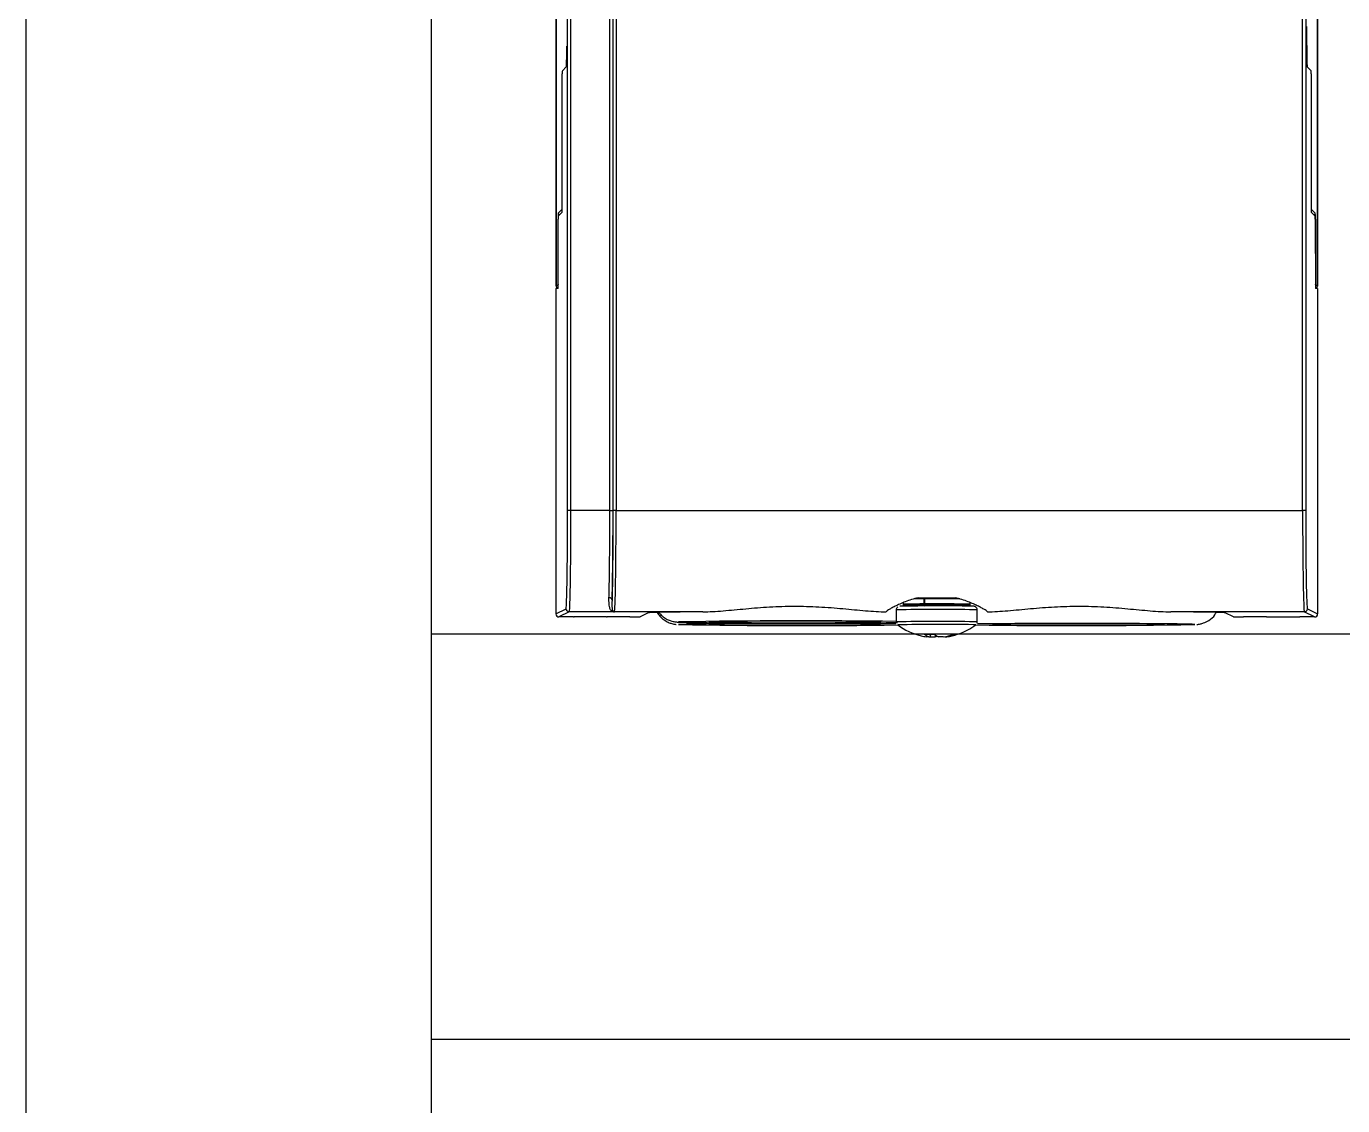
# Model space of a CAD drawing. Extents: x -2333 to 4564, y -5034 to 5704.
# Drawn here: x 2469.6 to 2820.6, y 1881.1 to 2168.7 of the extents above; entities that cross this region are included whole.
import ezdxf

# ---------------------------------------------------------------- set-up
doc = ezdxf.new("R2010")
doc.units = 0
doc.header["$LTSCALE"] = 10
doc.header["$MEASUREMENT"] = 0
doc.linetypes.add('SLD-SOLID', pattern=[0])
doc.layers.get('0').update_dxf_attribs({"linetype": 'CONTINUOUS'})
doc.layers.add('LEG', color=7, linetype='CONTINUOUS')

msp = doc.modelspace()

# ---------------------------------------------------------------- linework, layer by layer
at = {"color": 7, "linetype": 'SLD-SOLID'}
for p, q in [((2610.85842, 2099.42312), (2610.85842, 2535.72177)), ((2610.85842, 2535.72169), (2610.85842, 2099.74033)), ((2813.8297, 2099.74033), (2813.8297, 2536.53167)), ((2813.8297, 2535.72177), (2813.8297, 2099.42312)), ((2613.90782, 2039.6547), (2613.90782, 2314.51389)), ((2614.7177, 2314.5), (2614.7177, 2039.65983)), ((2625.18318, 2039.65983), (2625.18318, 2314.5)), ((2625.99306, 2314.48611), (2625.99306, 2039.6649)), ((2626.03596, 2039.65983), (2626.03596, 2314.44321)), ((2626.84583, 2314.42932), (2626.84583, 2039.65983)), ((2809.89974, 2039.65983), (2809.89974, 2288.62739)), ((2810.70962, 2288.63086), (2810.70962, 2039.65983)), ((2612.50791, 2119.19277), (2612.50791, 2156.06409)), ((2613.55739, 2157.90954), (2612.5218, 2156.87396)), ((2812.16632, 2156.87396), (2811.13073, 2157.90954)), ((2812.18021, 2156.06409), (2812.18021, 2119.19277)), ((2611.41388, 2118.9257), (2612.50792, 2120.01974)), ((2812.1802, 2120.01974), (2813.27424, 2118.9257)), ((2611.3755, 2099.94019), (2611.38611, 2117.36249)), ((2611.3909, 2098.85627), (2611.40215, 2117.3193)), ((2611.41603, 2118.10091), (2612.50791, 2119.19277)), ((2812.18021, 2119.19277), (2813.27209, 2118.10091)), ((2813.28597, 2117.3193), (2813.29722, 2098.85627)), ((2813.30201, 2117.36249), (2813.31262, 2099.94019)), ((2610.79236, 2098.85627), (2610.79236, 2012.10444)), ((2611.3909, 2098.85627), (2610.79236, 2098.85627)), ((2610.85842, 2099.42312), (2611.3755, 2099.94019)), ((2813.89576, 2098.85627), (2813.29722, 2098.85627)), ((2813.31262, 2099.94019), (2813.8297, 2099.42312)), ((2813.89576, 2098.85627), (2813.89576, 2012.10444)), ((2625.18318, 2039.65983), (2614.7177, 2039.65983)), ((2626.84583, 2039.65983), (2626.03596, 2039.65983)), ((2626.84583, 2039.65983), (2809.89974, 2039.65983)), ((2810.70962, 2039.65983), (2809.89974, 2039.65983)), ((2703.43406, 2015.13091), (2703.43406, 2014.4242)), ((2707.45703, 2016.42395), (2717.23109, 2016.42395)), ((2708.94292, 2016.116), (2708.94292, 2014.49608)), ((2709.08815, 2016.11653), (2709.08815, 2014.49658)), ((2721.25406, 2014.4242), (2721.25406, 2015.08931)), ((2610.79236, 2012.10444), (2613.52427, 2013.47029)), ((2614.33523, 2012.66086), (2611.60236, 2011.29454)), ((2615.51736, 2011.29454), (2611.60236, 2011.29454)), ((2614.33523, 2012.66086), (2614.3331, 2012.66086)), ((2626.22519, 2012.66086), (2614.33523, 2012.66086)), ((2615.51736, 2011.29454), (2615.65875, 2011.36521)), ((2624.28598, 2011.36521), (2615.65875, 2011.36521)), ((2624.28598, 2011.36521), (2624.42736, 2011.29454)), ((2630.5339, 2011.29454), (2624.42736, 2011.29454)), ((2649.96848, 2012.66086), (2626.56414, 2012.66086)), ((2635.40002, 2012.40088), (2633.23349, 2011.31768)), ((2698.84406, 2012.68647), (2698.84406, 2012.66368)), ((2701.54406, 2013.17955), (2701.54406, 2009.98099)), ((2723.14406, 2009.98099), (2723.14406, 2013.17955)), ((2725.84406, 2012.66368), (2725.84406, 2012.68647)), ((2810.35289, 2012.66086), (2774.71964, 2012.66086)), ((2791.45462, 2011.31768), (2789.28809, 2012.40088)), ((2800.26076, 2011.29454), (2794.15422, 2011.29454)), ((2800.26076, 2011.29454), (2800.40214, 2011.36521)), ((2800.40214, 2011.36521), (2809.02937, 2011.36521)), ((2809.02937, 2011.36521), (2809.17076, 2011.29454)), ((2813.08576, 2011.29454), (2809.17076, 2011.29454)), ((2813.08576, 2011.29454), (2810.35289, 2012.66086)), ((2811.16278, 2013.47084), (2813.89576, 2012.10444)), ((2701.54734, 2009.96699), (2701.57616, 2009.8138)), ((2711.89164, 2006.45128), (2711.90594, 2005.97114))]:
    msp.add_line(p, q, dxfattribs=at)
at = {"color": 8, "linetype": 'SLD-SOLID'}
for p, q in [((2611.38611, 2117.36249), (2611.40219, 2117.35736)), ((2813.30201, 2117.36249), (2813.28593, 2117.35736)), ((2611.3755, 2099.94019), (2611.39155, 2099.93506)), ((2813.31262, 2099.94019), (2813.29657, 2099.93506)), ((2643.5228, 2009.31562), (2643.59951, 2009.28166))]:
    msp.add_line(p, q, dxfattribs=at)
at = {"color": 8, "linetype": 'SLD-SOLID', "flags": 128}
for points in [[(2611.3755, 2099.94019), (2611.3911, 2099.78224), (2611.39146, 2099.78043)], [(2813.29666, 2099.78043), (2813.29702, 2099.78224), (2813.31262, 2099.94019)], [(2723.14406, 2013.17955), (2723.11379, 2013.18661), (2722.39715, 2013.21399)], [(2643.52382, 2009.97556), (2643.51233, 2009.97299), (2643.79884, 2009.92581), (2645.01952, 2009.87981), (2647.1373, 2009.83633), (2650.08781, 2009.79675), (2653.78141, 2009.76223)], [(2722.74829, 2009.1983), (2722.72962, 2009.20369), (2722.02876, 2009.23143)], [(2723.14406, 2009.98103), (2723.11379, 2009.98805), (2722.39715, 2010.01543)], [(2781.03964, 2009.27697), (2781.1707, 2009.31447), (2780.49025, 2009.36132), (2780.2244, 2009.37116)]]:
    msp.add_lwpolyline(points, dxfattribs=at)
at = {"color": 7, "linetype": 'SLD-SOLID', "flags": 128}
for points in [[(2708.94292, 2016.116), (2706.45938, 2016.10252), (2706.30729, 2016.10134)], [(2675.62964, 2009.50401), (2670.99279, 2009.50184), (2666.50133, 2009.49154), (2662.33914, 2009.47357), (2658.67662, 2009.44867), (2655.66371, 2009.41783), (2653.42377, 2009.38232), (2652.04849, 2009.34362), (2651.59419, 2009.30329), (2652.07945, 2009.26299), (2653.48443, 2009.22437), (2655.75158, 2009.189), (2658.7881, 2009.15835), (2662.46967, 2009.13364), (2666.64556, 2009.11592), (2671.14483, 2009.1059), (2675.78326, 2009.10399), (2680.37095, 2009.11025), (2684.72009, 2009.12445), (2688.65263, 2009.14601), (2692.00755, 2009.17402), (2694.64752, 2009.20737), (2696.46445, 2009.24465), (2697.38396, 2009.28438), (2697.3684, 2009.32489), (2696.41841, 2009.36456), (2694.57288, 2009.40174), (2691.90737, 2009.43493), (2688.531, 2009.46275), (2684.582, 2009.48407), (2680.22205, 2009.49801), (2675.62964, 2009.50401)], [(2659.19776, 2009.81477), (2662.94693, 2009.79087), (2667.1709, 2009.77403), (2671.69672, 2009.76496), (2676.33911, 2009.76404), (2680.90801, 2009.77128), (2685.21638, 2009.78639), (2689.08781, 2009.80878), (2692.36383, 2009.83748), (2694.9103, 2009.87138), (2696.62297, 2009.90904), (2697.43173, 2009.94895), (2697.30347, 2009.98944), (2696.24343, 2010.02891), (2694.29502, 2010.06568), (2691.538, 2010.09829), (2688.08525, 2010.12539), (2684.07812, 2010.14587), (2679.68067, 2010.15888), (2675.07292, 2010.16391), (2670.44351, 2010.16073), (2665.98199, 2010.14951), (2661.871, 2010.13066), (2658.27885, 2010.10499), (2655.35259, 2010.07351), (2653.21204, 2010.03756), (2651.94482, 2009.99857), (2651.60282, 2009.95816), (2652.20003, 2009.91797), (2653.71201, 2009.87967), (2656.07686, 2009.84478), (2659.19776, 2009.81477)], [(2769.55941, 2009.41075), (2766.69867, 2009.44267), (2763.16018, 2009.46891), (2759.08881, 2009.4884), (2754.65124, 2009.50035), (2750.02914, 2009.50423), (2745.41175, 2009.49995), (2740.9881, 2009.48761), (2736.9393, 2009.46778), (2733.4311, 2009.44123), (2730.60713, 2009.40906), (2728.58301, 2009.37259), (2727.44159, 2009.3333), (2727.22962, 2009.29283), (2727.95577, 2009.25279), (2729.59031, 2009.21487), (2732.06633, 2009.1806), (2735.28244, 2009.15137), (2739.107, 2009.12837), (2743.38341, 2009.11258), (2747.9366, 2009.10461), (2752.58017, 2009.10482), (2757.12401, 2009.11318), (2761.38208, 2009.12934), (2765.18006, 2009.15265), (2768.36248, 2009.18216), (2770.79902, 2009.21666), (2772.38996, 2009.25474), (2773.07014, 2009.29482), (2772.81172, 2009.33529), (2771.62529, 2009.37446), (2769.55941, 2009.41075)], [(2780.2244, 2009.37116), (2778.88775, 2009.40644), (2776.41189, 2009.44845)], [(2710.18868, 2006.05217), (2710.31475, 2006.03068), (2710.67114, 2005.97584)]]:
    msp.add_lwpolyline(points, dxfattribs=at)
at = {"color": 8, "linetype": 'SLD-SOLID'}
for centre, radius, start, end in [((2612.22384, 2118.92592), 0.80996, 180.0151655, 225.8602946), ((2812.46425, 2118.92593), 0.80999, 314.1406351, 359.9839047), ((2712.82221, 1497.5501), 515.75277, 88.936244, 91.2530075), ((2712.82266, 1494.6808), 515.42357, 88.9356146, 91.253858), ((2712.87022, 1484.89811), 524.4133, 88.9993162, 91.194269)]:
    msp.add_arc(centre, radius, start, end, dxfattribs=at)
at = {"color": 7, "linetype": 'SLD-SOLID'}
for centre, radius, start, end in [((2625.00479, 2015.67188), 0.7643, 5.7209019, 93.7041272), ((2712.33256, 1163.18804), 852.93466, 89.58864515, 90.21794364), ((2712.8914, 1498.55485), 515.69975, 89.0443616, 91.1526856), ((2707.67721, 1900.35944), 114.14366, 89.3646505, 92.1303914), ((2709.46565, 2014.46148), 0.37913, 174.688117, 217.1222457), ((2713.00348, 1650.11463), 364.40298, 88.7026345, 90.615627), ((2810.3527, 2013.47094), 0.81008, 270.0138376, 359.9925662), ((2667.20556, 1076.42611), 933.19007, 89.45924726, 91.45422412), ((2676.15219, 288.24945), 1722.03525, 89.15512775, 91.08568012), ((2676.0694, 3839.71211), 1830.71842, 268.98374013, 270.81057737), ((2674.05127, 4506.00436), 2496.32443, 269.53475998, 270.638154), ((2678.2481, 40.41829), 1969.1576, 89.32469255, 90.06503983), ((2712.34406, 2023.33117), 17.55, 233.6445962, 256.2074075), ((2712.34406, 2023.33117), 17.55, 281.24574, 306.3554038), ((2748.6905, 3867.73068), 1858.73523, 269.19942823, 270.99721727), ((2750.27859, -522.45242), 2532.03573, 89.4086362, 90.61327474), ((2711.80078, 2021.12075), 15.27381, 256.209801, 261.9235568), ((2710.32836, 2023.54502), 16.87356, 265.7969665, 274.5957385), ((2711.58659, 2009.39), 3.65655, 226.9754049, 247.6054101), ((2710.29015, 1987.72404), 18.28544, 90.3028094, 91.9908981), ((2712.19457, 2243.64101), 237.67005, 269.63274, 269.93042), ((2714.17526, 2009.39887), 3.65655, 226.9754083, 247.6054048), ((2710.91314, 2008.79384), 2.9922, 289.3778516, 299.8566575), ((2712.49355, 1768.34821), 237.67005, 89.63274, 89.93042), ((2711.75298, 2021.2184), 15.37264, 278.4690293, 289.2597625), ((2714.39929, 2024.19954), 18.21978, 270.2997677, 271.9939398), ((2712.76922, 2021.19581), 15.37265, 278.4690323, 289.2597594), ((2717.3894, 2009.28621), 2.64138, 257.6326979, 279.8203627)]:
    msp.add_arc(centre, radius, start, end, dxfattribs=at)
for centre, major_axis, ratio, start_param, end_param in [((2811.13402, 2168.7079), (0, 10.8), 0.017455065, 1.570796327, 3.124139361), ((2811.13394, 2168.7079), (0, 10.8), 0.017455065, 1.6166037, 2.608575887), ((2613.5541, 2168.7079), (0, 10.8), 0.017455065, 3.159045946, 4.197359429), ((2613.55418, 2168.7079), (0, 10.8), 0.017455065, 3.159045946, 4.196368191), ((2612.52205, 2156.06408), (0, 0.81), 0.017455065, 0.017453293, 1.570796327), ((2812.16607, 2156.06408), (0, 0.81), 0.017455065, 4.71238898, 6.265732015), ((2812.16606, 2156.06401), (0, 0.81), 0.017455065, 4.71238898, 5.749852621), ((2611.41437, 2117.30596), (0, 1.62), 0.017455065, 0.017453293, 1.535889742), ((2611.41628, 2117.29103), (0, 0.81), 0.017455065, 0.017453293, 1.535889742), ((2813.27184, 2117.29103), (0, 0.81), 0.017455065, 4.747295565, 6.265732015), ((2813.27375, 2117.30596), (0, 1.62), 0.017455065, 4.747295566, 6.265732015), ((2611.66854, 2099.42337), (-0.57293, -0.57293), 0.99969546, 5.497939437, 6.273054254), ((2813.01958, 2099.42337), (0.57293, -0.57293), 0.99969546, 0.010131053, 0.78524587), ((2625.57881, 2039.65984), (0, 26.19), 0.017455065, 3.561783285, 4.71238898), ((2626.38868, 2039.65984), (0, 27), 0.016931413, 3.15251449, 4.71238898), ((2810.35689, 2039.65984), (0, 27), 0.016931413, 1.570796327, 3.132866007), ((2811.16676, 2039.65984), (0, 26.19), 0.017455065, 1.570796327, 3.132866007), ((2611.60248, 2012.10457), (-0.72464, -0.36229), 0.999809636, 5.819644307, 7.390288335), ((2630.5339, 2011.3181), (2.7, 0), 0.008726868, 4.71238898, 6.265732015), ((2674.54406, 2012.39491), (39.15, 0), 0.008726868, 2.249428464, 3.124139361), ((2750.14406, 2012.39491), (39.15, 0), 0.008726868, 0.017453293, 0.892164189), ((2794.15421, 2011.3181), (2.7, 0), 0.008726868, 3.159045946, 4.71238898), ((2813.08564, 2012.10457), (0.72464, -0.36229), 0.999809636, 5.17608228, 6.746726307)]:
    msp.add_ellipse(centre, major_axis=major_axis, ratio=ratio, start_param=start_param, end_param=end_param, dxfattribs=at)
for points, knots in [([(2613.52427, 2013.4703), (2613.55121, 2013.72171), (2613.57755, 2014.10982), (2613.62831, 2015.13643), (2613.65284, 2015.77599), (2613.68834, 2016.93117), (2613.69989, 2017.34733), (2613.72211, 2018.22906), (2613.73283, 2018.69621), (2613.76385, 2020.17545), (2613.78301, 2021.26486), (2613.81815, 2023.65815), (2613.83369, 2024.93305), (2613.85401, 2026.96179), (2613.86027, 2027.65805), (2613.8716, 2029.06687), (2613.87669, 2029.78218), (2613.89027, 2031.96025), (2613.89708, 2033.45488), (2613.90608, 2036.53236), (2613.90817, 2038.09108), (2613.90782, 2039.65469)], [0, 0, 0, 0, 0.125, 0.125, 0.25, 0.25, 0.3125, 0.3125, 0.375, 0.375, 0.5, 0.5, 0.625, 0.625, 0.6875, 0.6875, 0.75, 0.75, 0.875, 0.875, 1, 1, 1, 1]), ([(2614.7177, 2039.65984), (2614.50604, 2039.65981), (2614.29907, 2039.65925), (2614.00079, 2039.65736), (2613.91147, 2039.65603), (2613.90782, 2039.65469)], [0, 0, 0, 0, 0.5, 0.5, 1, 1, 1, 1]), ([(2614.7177, 2039.65984), (2614.71804, 2038.04816), (2614.71595, 2036.44149), (2614.70694, 2033.26958), (2614.70013, 2031.72909), (2614.68654, 2029.48417), (2614.68145, 2028.7469), (2614.67013, 2027.29483), (2614.66386, 2026.5772), (2614.64355, 2024.48623), (2614.628, 2023.17222), (2614.59287, 2020.70547), (2614.57372, 2019.58265), (2614.53236, 2017.54977), (2614.51007, 2016.63647), (2614.46269, 2015.04691), (2614.43797, 2014.38167), (2614.38649, 2013.31288), (2614.36005, 2012.91633), (2614.3331, 2012.66086)], [0, 0, 0, 0, 0.125, 0.125, 0.25, 0.25, 0.3125, 0.3125, 0.375, 0.375, 0.5, 0.5, 0.625, 0.625, 0.75, 0.75, 0.875, 0.875, 1, 1, 1, 1]), ([(2624.95542, 2016.43459), (2624.99078, 2017.66642), (2625.02258, 2019.12124), (2625.06508, 2021.62755), (2625.07846, 2022.52476), (2625.10281, 2024.39064), (2625.12482, 2026.32826), (2625.14229, 2028.40616), (2625.15741, 2030.55607), (2625.16379, 2031.66937), (2625.17384, 2033.91419), (2625.17755, 2035.04811), (2625.18235, 2037.33874), (2625.18344, 2038.49924), (2625.18318, 2039.65984)], [0, 0, 0, 0, 0.25, 0.25, 0.375, 0.375, 0.5, 0.625, 0.625, 0.75, 0.75, 0.875, 0.875, 1, 1, 1, 1]), ([(2625.18318, 2039.65984), (2625.39484, 2039.65986), (2625.60181, 2039.66042), (2625.90009, 2039.66229), (2625.98941, 2039.6636), (2625.99306, 2039.6649)], [0, 0, 0, 0, 0.5, 0.5, 1, 1, 1, 1]), ([(2625.99306, 2039.6649), (2625.99357, 2037.26982), (2625.98875, 2034.91708), (2625.97381, 2031.46974), (2625.96748, 2030.32541), (2625.95237, 2028.10574), (2625.94364, 2027.03313), (2625.9239, 2024.96042), (2625.91289, 2023.96032), (2625.88852, 2022.03424), (2625.87513, 2021.10795), (2625.83257, 2018.52065), (2625.80072, 2017.01912), (2625.76529, 2015.74807)], [0, 0, 0, 0, 0.25, 0.25, 0.375, 0.375, 0.5, 0.5, 0.625, 0.625, 0.75, 0.75, 1, 1, 1, 1]), ([(2626.22519, 2012.66086), (2626.12936, 2012.67164), (2626.06206, 2012.68761), (2625.94557, 2012.72143), (2625.89819, 2012.73964), (2625.77002, 2012.79717), (2625.70357, 2012.83962), (2625.52878, 2012.97578), (2625.4457, 2013.07838), (2625.23395, 2013.42079), (2625.14634, 2013.69673), (2624.95547, 2014.65335), (2624.9274, 2015.45891), (2624.95542, 2016.43459)], [0, 0, 0, 0, 0.03125, 0.03125, 0.0625, 0.0625, 0.125, 0.125, 0.25, 0.25, 0.5, 0.5, 1, 1, 1, 1]), ([(2625.76529, 2015.74807), (2625.73692, 2014.88091), (2625.73486, 2014.18844), (2625.80525, 2013.40883), (2625.84042, 2013.19292), (2625.93473, 2012.93949), (2625.9725, 2012.86653), (2626.05627, 2012.77442), (2626.08831, 2012.7466), (2626.15486, 2012.70955), (2626.17975, 2012.69796), (2626.23084, 2012.68184), (2626.2498, 2012.67671), (2626.28801, 2012.66959), (2626.30237, 2012.6673), (2626.33902, 2012.66332), (2626.36412, 2012.66144), (2626.39367, 2012.66145)], [0, 0, 0, 0, 0.5, 0.5, 0.75, 0.75, 0.875, 0.875, 0.9375, 0.9375, 0.96875, 0.96875, 0.984375, 0.984375, 0.9921875, 0.9921875, 1, 1, 1, 1]), ([(2707.45703, 2016.42395), (2706.82077, 2016.27847), (2706.20689, 2016.11045), (2705.04498, 2015.75029), (2704.49268, 2015.55716), (2703.44268, 2015.15673), (2702.95036, 2014.95137), (2702.04371, 2014.54858), (2701.62656, 2014.35002), (2700.86488, 2013.9685), (2700.51968, 2013.78497), (2699.92703, 2013.45463), (2699.67614, 2013.30613), (2699.26712, 2013.04936), (2699.10809, 2012.94034), (2698.89653, 2012.77402), (2698.84406, 2012.71709), (2698.84406, 2012.68647)], [0, 0, 0, 0, 0.125, 0.125, 0.25, 0.25, 0.375, 0.375, 0.5, 0.5, 0.625, 0.625, 0.75, 0.75, 0.875, 0.875, 1, 1, 1, 1]), ([(2709.03923, 2014.76405), (2708.61931, 2014.76224), (2707.39399, 2014.75695), (2705.65387, 2014.74429), (2704.21055, 2014.72162), (2703.79096, 2014.71112), (2703.67046, 2014.69454), (2703.6328, 2014.68725), (2703.58155, 2014.66731), (2703.52541, 2014.63156), (2703.46936, 2014.56782), (2703.43122, 2014.47685), (2703.43619, 2014.41005), (2703.43869, 2014.37648)], [0, 0, 0, 0, 0.134461583, 0.392353537, 0.651091297, 0.910469271, 0.938935917, 0.955550088, 0.963686887, 0.971302599, 0.980218743, 0.990061112, 1, 1, 1, 1]), ([(2721.25356, 2014.42692), (2721.25371, 2014.42779), (2721.2598, 2014.46279), (2721.23738, 2014.52718), (2721.19471, 2014.59925), (2721.14429, 2014.64437), (2721.10072, 2014.66951), (2721.06527, 2014.68338), (2721.03106, 2014.69239), (2720.98085, 2014.70015), (2720.84662, 2014.70981), (2720.2358, 2014.72809), (2718.69185, 2014.74709), (2716.50136, 2014.76178), (2713.92004, 2014.7695), (2711.37033, 2014.77051), (2709.80697, 2014.76583), (2709.08814, 2014.76416), (2709.03923, 2014.76405)], [0, 0, 0, 0, 0.00016263, 0.00648044, 0.011509403, 0.015881347, 0.019841557, 0.023960842, 0.029896094, 0.042298948, 0.087664472, 0.238276517, 0.397090015, 0.55476155, 0.712316875, 0.869849135, 0.991145913, 1, 1, 1, 1]), ([(2725.84406, 2012.68647), (2725.84406, 2012.71725), (2725.7895, 2012.77586), (2725.57804, 2012.9417), (2725.42164, 2013.04899), (2725.00945, 2013.30769), (2724.75215, 2013.45981), (2724.15643, 2013.79146), (2723.81655, 2013.97199), (2723.05353, 2014.3539), (2722.6285, 2014.55599), (2721.71843, 2014.9596), (2721.23087, 2015.16253), (2720.18821, 2015.55967), (2719.62793, 2015.75542), (2718.46321, 2016.11561), (2717.85885, 2016.28041), (2717.23109, 2016.42395)], [0, 0, 0, 0, 0.125, 0.125, 0.25, 0.25, 0.375, 0.375, 0.5, 0.5, 0.625, 0.625, 0.75, 0.75, 0.875, 0.875, 1, 1, 1, 1]), ([(2614.3331, 2012.66087), (2614.11926, 2012.66146), (2613.91034, 2012.74969), (2613.61225, 2013.04826), (2613.52458, 2013.2602), (2613.52427, 2013.4703)], [0, 0, 0, 0, 0.5, 0.5, 1, 1, 1, 1]), ([(2626.56414, 2012.66086), (2626.52884, 2012.66086), (2626.49273, 2012.66091), (2626.45972, 2012.66102), (2626.44247, 2012.66108), (2626.42616, 2012.66115), (2626.41054, 2012.66124), (2626.40666, 2012.66126), (2626.40279, 2012.66128), (2626.39846, 2012.6613), (2626.39699, 2012.6613), (2626.39543, 2012.66131), (2626.39388, 2012.66131), (2626.39232, 2012.66131), (2626.39074, 2012.6613), (2626.38925, 2012.6613), (2626.38316, 2012.66128), (2626.37792, 2012.66125), (2626.37248, 2012.66122), (2626.35092, 2012.6611), (2626.32715, 2012.661), (2626.30249, 2012.66095), (2626.27739, 2012.66089), (2626.25115, 2012.66086), (2626.22519, 2012.66086)], [0, 0, 0, 0, 0.0000392296297, 0.0000392296297, 0.0000392296297, 0.000059474666, 0.000059474666, 0.000059474666, 0.0000645037023, 0.0000645037023, 0.0000645037023, 0.0000662030271, 0.0000662030271, 0.0000662030271, 0.0000679142134, 0.0000679142134, 0.0000679142134, 0.0000749957732, 0.0000749957732, 0.0000749957732, 0.0001033691804, 0.0001033691804, 0.0001033691804, 0.0001321582888, 0.0001321582888, 0.0001321582888, 0.0001321582888]), ([(2626.56414, 2012.66086), (2626.53661, 2012.66086), (2626.50875, 2012.66089), (2626.48221, 2012.66096), (2626.46008, 2012.66101), (2626.43842, 2012.6611), (2626.41931, 2012.66123), (2626.41275, 2012.66127), (2626.40645, 2012.66132), (2626.40052, 2012.66138), (2626.39818, 2012.6614), (2626.39596, 2012.66142), (2626.39367, 2012.66145)], [0, 0, 0, 0, 0.00003058987377, 0.00003058987377, 0.00003058987377, 0.00005612646176, 0.00005612646176, 0.00005612646176, 0.00006480100513, 0.00006480100513, 0.00006480100513, 0.00006826744999, 0.00006826744999, 0.00006826744999, 0.00006826744999]), ([(2637.81236, 2012.5057), (2638.02387, 2012.16593), (2638.50594, 2011.39152), (2639.55389, 2010.51976), (2640.67616, 2009.87799), (2641.63337, 2009.54448), (2642.27551, 2009.40333), (2642.63601, 2009.34761), (2642.77053, 2009.33319), (2642.83299, 2009.3265)], [0, 0, 0, 0, 0.170592676, 0.388816613, 0.575093607, 0.72848047, 0.83432964, 0.92308569, 1, 1, 1, 1]), ([(2638.25498, 2012.51415), (2638.52132, 2012.1935), (2639.08885, 2011.51024), (2640.16514, 2010.798), (2641.21276, 2010.32986), (2642.01455, 2010.11354), (2642.5091, 2010.02481), (2642.87945, 2009.97722), (2643.27687, 2009.94283), (2643.90295, 2009.90884), (2645.09439, 2009.87174), (2647.30118, 2009.83023), (2650.12706, 2009.79318), (2652.55003, 2009.77231), (2653.72844, 2009.76217)], [0, 0, 0, 0, 0.041633796, 0.088715511, 0.128310314, 0.158408033, 0.179671859, 0.202857826, 0.242077001, 0.322231885, 0.495885095, 0.660909873, 0.835083253, 1, 1, 1, 1]), ([(2649.96848, 2012.66086), (2651.68826, 2012.67297), (2653.5051, 2012.78875), (2656.37639, 2013.02469), (2657.35795, 2013.11402), (2659.3718, 2013.30095), (2660.39692, 2013.39784), (2663.49982, 2013.67808), (2665.6161, 2013.85118), (2668.86614, 2014.0358), (2669.96547, 2014.08516), (2672.17596, 2014.15265), (2673.27761, 2014.17057), (2676.57207, 2014.17552), (2678.7544, 2014.11247), (2682.00732, 2013.93692), (2683.09186, 2013.86495), (2685.23707, 2013.70292), (2686.29078, 2013.61353), (2689.39804, 2013.33576), (2691.39804, 2013.13692), (2694.29485, 2012.89299), (2695.24748, 2012.82071), (2697.09104, 2012.7119), (2697.98248, 2012.6752), (2698.84406, 2012.66368)], [0, 0, 0, 0, 0.125, 0.125, 0.1875, 0.1875, 0.25, 0.25, 0.375, 0.375, 0.4375, 0.4375, 0.5, 0.5, 0.625, 0.625, 0.6875, 0.6875, 0.75, 0.75, 0.875, 0.875, 0.9375, 0.9375, 1, 1, 1, 1]), ([(2701.99095, 2013.99664), (2701.98732, 2013.99478), (2701.90675, 2013.95338), (2701.75052, 2013.801), (2701.5955, 2013.5298), (2701.52247, 2013.29202), (2701.5462, 2013.17134), (2701.54734, 2013.16555)], [0, 0, 0, 0, 0.013432935, 0.298490339, 0.626972301, 0.982084742, 1, 1, 1, 1]), ([(2708.94292, 2014.49607), (2708.94292, 2014.46586), (2708.94482, 2014.43518), (2708.94848, 2014.40659), (2708.95213, 2014.378), (2708.95764, 2014.3507), (2708.96453, 2014.32695), (2708.97143, 2014.3032), (2708.97991, 2014.28235), (2708.98928, 2014.26612), (2708.99864, 2014.24989), (2709.00915, 2014.23784), (2709.01992, 2014.23096), (2709.02701, 2014.22644), (2709.03433, 2014.22405), (2709.0416, 2014.22389)], [0, 0, 0, 0, 0.0000335732469, 0.0000335732469, 0.0000335732469, 0.0000671463513, 0.0000671463513, 0.0000671463513, 0.0001007217247, 0.0001007217247, 0.0001007217247, 0.000134302104, 0.000134302104, 0.000134302104, 0.0001562284183, 0.0001562284183, 0.0001562284183, 0.0001562284183]), ([(2723.12845, 2013.17532), (2723.13257, 2013.22341), (2723.1462, 2013.38258), (2723.0509, 2013.62341), (2722.89225, 2013.8489), (2722.71642, 2013.99393), (2722.5564, 2014.07747), (2722.4362, 2014.1178), (2722.35377, 2014.1371), (2722.28018, 2014.14928), (2722.17283, 2014.16048), (2722.00881, 2014.16949), (2721.70172, 2014.17766), (2721.51397, 2014.18266)], [0, 0, 0, 0, 0.030406359, 0.10065232, 0.157268772, 0.205306677, 0.245599283, 0.277031162, 0.304678912, 0.340983424, 0.410903662, 0.639849546, 1, 1, 1, 1]), ([(2725.84406, 2012.66368), (2727.5743, 2012.68681), (2729.4014, 2012.80983), (2733.25084, 2013.13326), (2735.28872, 2013.33564), (2739.43629, 2013.7064), (2741.55782, 2013.87574), (2744.81609, 2014.05244), (2745.91997, 2014.09879), (2748.12899, 2014.15956), (2749.22993, 2014.174), (2752.52224, 2014.16861), (2754.70318, 2014.0988), (2757.95399, 2013.91497), (2759.03906, 2013.84042), (2761.17627, 2013.67494), (2762.22611, 2013.58435), (2765.32194, 2013.30474), (2767.31462, 2013.10699), (2770.20041, 2012.86931), (2771.14875, 2012.79999), (2772.97938, 2012.69894), (2773.86443, 2012.66688), (2774.71964, 2012.66086)], [0, 0, 0, 0, 0.125, 0.125, 0.25, 0.25, 0.375, 0.375, 0.4375, 0.4375, 0.5, 0.5, 0.625, 0.625, 0.6875, 0.6875, 0.75, 0.75, 0.875, 0.875, 0.9375, 0.9375, 1, 1, 1, 1]), ([(2781.66347, 2009.30727), (2781.69283, 2009.30937), (2781.80053, 2009.31708), (2782.07957, 2009.34925), (2782.65748, 2009.4476), (2783.65257, 2009.72041), (2785.07448, 2010.43879), (2786.29801, 2011.42751), (2786.75363, 2012.30605), (2786.85971, 2012.51059)], [0, 0, 0, 0, 0.04742926, 0.173957562, 0.27536137, 0.403255042, 0.610819118, 0.909389624, 1, 1, 1, 1]), ([(2723.07681, 2009.66351), (2723.09362, 2009.69772), (2723.14156, 2009.79522), (2723.13361, 2009.90532), (2723.12845, 2009.97679)], [0, 0, 0, 0, 0.350811496, 1, 1, 1, 1]), ([(2710.67114, 2005.97584), (2710.68844, 2006.20669), (2710.71047, 2006.50066), (2710.73358, 2006.79452), (2710.73855, 2006.85761)], [0, 0, 0, 0, 0.785308713, 1, 1, 1, 1])]:
    msp.add_open_spline(points, degree=3, knots=knots, dxfattribs=at)
at = {"layer": 'LEG', "linetype": 'Continuous'}
for p, q in [((2469.59795, 1250.74577), (2469.59795, 2546.74577)), ((2577.59795, 1358.74577), (2577.59795, 2546.74577)), ((2469.59795, 1898.74577), (2469.59795, 2006.74577)), ((2577.59795, 1898.74577), (3765.59795, 1898.74577))]:
    msp.add_line(p, q, dxfattribs=at)
at = {"layer": 'LEG', "color": 0, "lineweight": -2}
msp.add_line((3765.59795, 2006.74577), (2577.59795, 2006.74577), dxfattribs=at)
msp.add_line((3765.59795, 2006.74577), (2577.59795, 2006.74577), dxfattribs=at)

doc.saveas('drawing.dxf')
